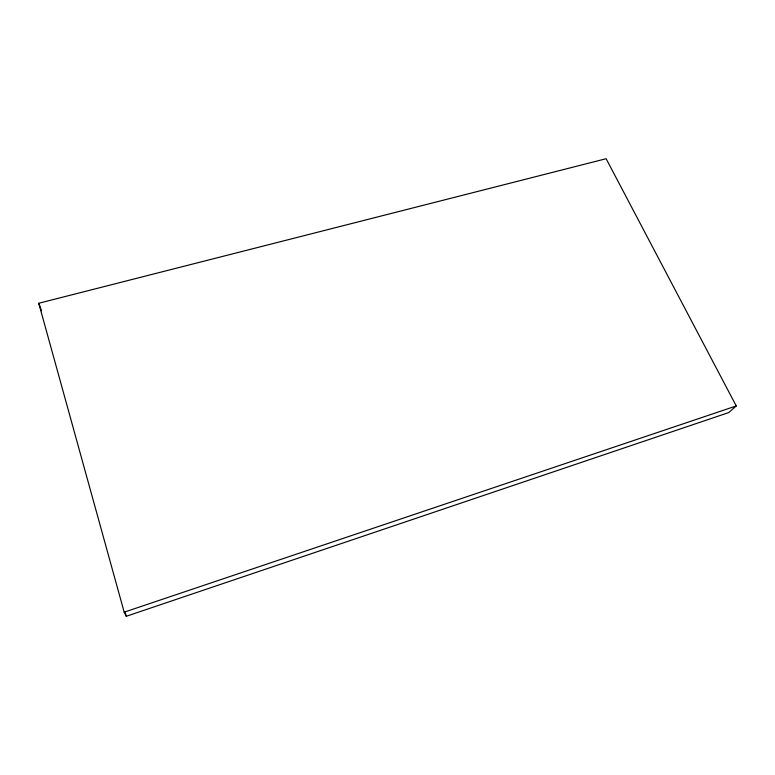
<?xml version="1.0" encoding="UTF-8"?>
<svg xmlns="http://www.w3.org/2000/svg" width="775" height="775" viewBox="0 0 775 775"><rect width="100%" height="100%" fill="white"/><g stroke="black" fill="none" stroke-linecap="round" stroke-linejoin="round"><path stroke-width="1.16" d="M736.25 405.945L728.762 412.562L126.286 616.28L124.184 612.173L38.75 303.257L606.127 158.72L736.25 405.945L124.184 612.173M38.75 303.257L41.588 310.775M124.998 611.611L126.286 616.28"/></g></svg>
